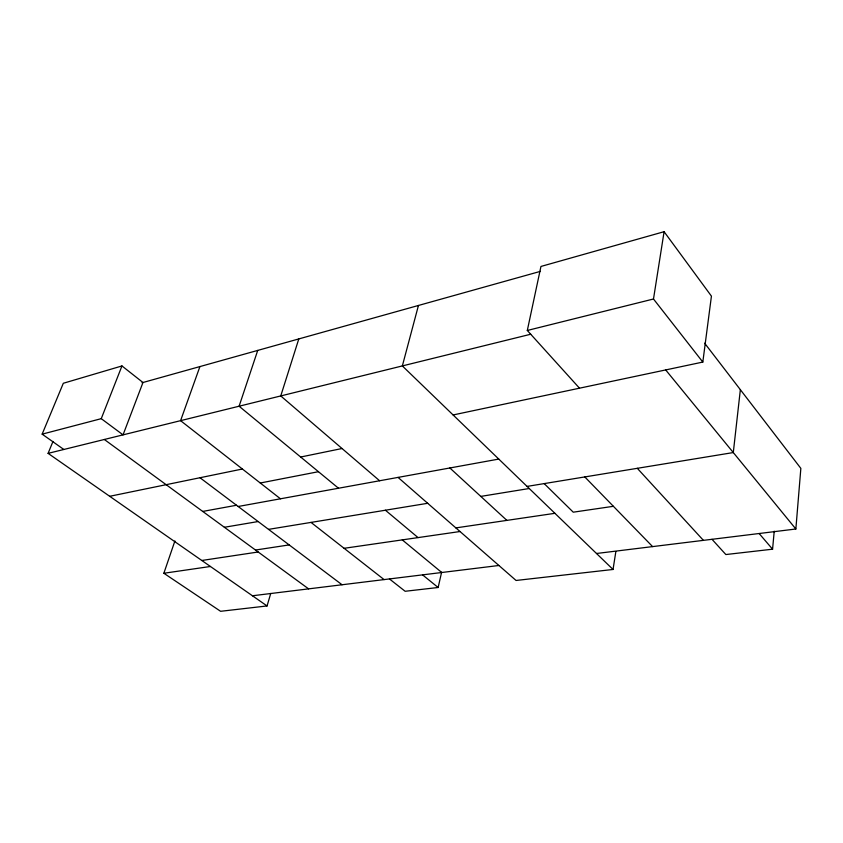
<?xml version="1.0" encoding="UTF-8"?>
<svg xmlns="http://www.w3.org/2000/svg" width="843" height="843" viewBox="0 0 843 843"><rect width="100%" height="100%" fill="white"/><g stroke="black" fill="none" stroke-linecap="round" stroke-linejoin="round"><path stroke-width="1.26" d="M596.507 553.493L795.855 529.004L800.85 468.381L704.622 343.185M712.008 539.309L725.855 554.546L772.578 549.193L774.222 531.185M740.354 389.677L733.294 452.554L527.065 486.411M453.113 414.956L702.82 362.069L711.429 296.135L664.094 231.699L540.953 266.451L527.307 330.467L579.499 388.191M702.82 362.069L653.494 299.002L664.094 231.699M398.044 477.401L516.064 580.469L613.04 569.468L615.854 551.543M389.445 578.941L405.135 591.28L438.139 587.497L441.595 572.302M418.444 305.472L402.353 365.925L613.04 569.468M174.912 540.943L163.858 573.261L220.603 611.301L267.052 605.948L270.74 593.461M298.801 338.918L280.751 395.936L379.613 480.752M257.726 350.414L239.096 406.221L338.496 488.234M199.917 366.579L180.581 420.657L280.456 498.793M101.255 418.665L121.961 365.946L142.973 382.501L123.046 434.862L101.255 418.665L42.15 434.156L63.32 383.27L121.961 365.946M267.052 605.948L48.093 453.365L52.983 441.437M142.035 382.764L540.447 271.351M527.307 330.467L653.494 299.002M48.093 453.365L530.711 334.239M109.706 496.295L242.384 469.014M300.666 457.022L342.026 448.518M260.287 483.007L318.454 471.701M202.71 511.427L236.504 505.252M238.158 506.495L498.782 459.077M224.386 527.275L258.137 521.543M268.527 529.372L427.696 503.292M480.795 496.401L529.246 488.508M255.492 550.036L289.17 544.915M201.804 560.479L258.179 551.996M455.863 527.897L554.915 513.313M613.388 506.306L573.251 512.186L544.188 483.597M163.858 573.261L210.413 566.485M344.113 548.308L460.025 531.522M252.447 595.769L498.908 565.484M42.15 434.156L63.836 449.477M104.332 439.477L308.601 588.867M199.981 477.728L342.058 584.757M311.014 522.407L384.092 579.594M422.564 574.873L438.139 587.497M402.28 539.889L441.774 572.513M385.409 510.226L418.065 537.602M449.867 467.981L506.885 520.384M584.8 476.927L652.598 546.601M637.297 468.308L703.41 540.363M759.132 533.514L772.578 549.193M665.685 369.94L795.855 529.004"/></g></svg>
